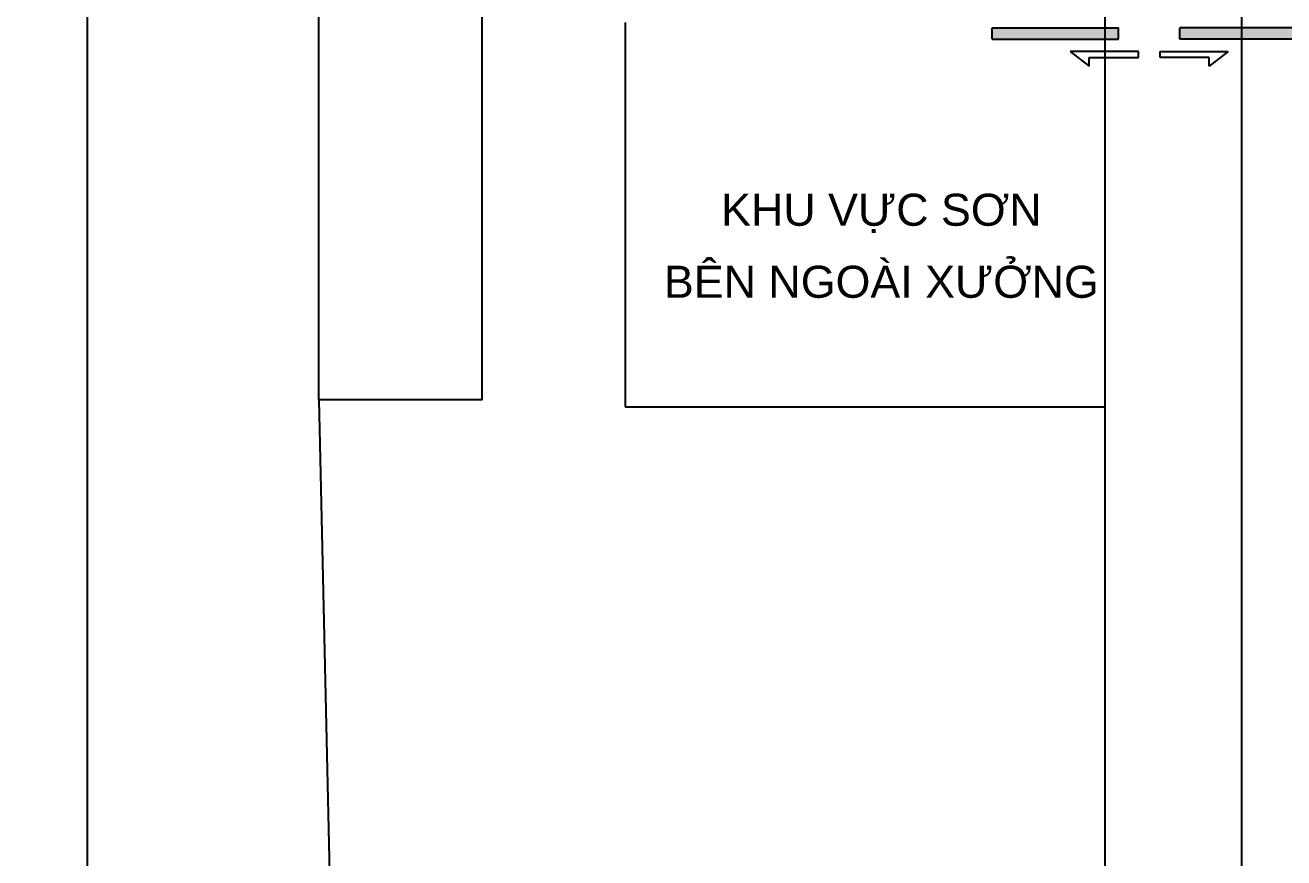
# Model space of a CAD drawing. Extents: x -399171 to -208330, y 1233220 to 1338350.
# Drawn here: x -378673 to -349220, y 1290440 to 1309937 of the extents above; entities that cross this region are included whole.
import ezdxf
from ezdxf.enums import TextEntityAlignment as Align

# ---------------------------------------------------------------- set-up
doc = ezdxf.new("R2010")
doc.units = 0
for name, color, linetype in [('3', 3, 'CONTINUOUS'), ('4', 4, 'CONTINUOUS'), ('DTHAY', 4, 'CONTINUOUS'), ('KICH_THUOC', 8, 'CONTINUOUS'), ('ROAD_-____NG', 4, 'CONTINUOUS'), ('TEXT', 3, 'CONTINUOUS')]:
    doc.layers.add(name, color=color, linetype=linetype)
doc.styles.get("Standard").update_dxf_attribs({"font": 'arial.ttf'})

# ---------------------------------------------------------------- blocks, each defined once
blk = doc.blocks.new('ZW$9178')
at = {"layer": '4', "color": 2}
for p, q in [((17855, 3700), (17855, 69216)), ((21055, 3700), (21055, 61230))]:
    blk.add_line(p, q, dxfattribs=at)
blk = doc.blocks.new('MAT_BANG_CUA_DAY_KHUNG_THE')
at = {"layer": 'KICH_THUOC', "ltscale": 5}
for points in [[(0, 3372), (-250, 3372), (-250, 611), (0, 611)], [(0, -728), (-250, -728), (-250, -3488), (0, -3488)]]:
    blk.add_hatch(color=5, dxfattribs=at).paths.add_polyline_path(points)
at = {"layer": 'DTHAY', "ltscale": 5}
for p, q in [((-250, 3372), (-250, 611)), ((-250, 3372), (0, 3372)), ((0, 3372), (0, 611)), ((-518, 1668), (-839, 1252)), ((-518, 177), (-518, 1668)), ((-839, 1252), (-648, 1252)), ((-648, 1252), (-648, 177)), ((-250, 611), (0, 611)), ((-648, 177), (-518, 177)), ((-648, -1369), (-648, -293)), ((-648, -293), (-518, -293)), ((-518, -293), (-518, -1784)), ((-250, -3488), (-250, -728)), ((-250, -728), (0, -728)), ((0, -3488), (0, -728)), ((-518, -1784), (-839, -1369)), ((-839, -1369), (-648, -1369)), ((-250, -3488), (0, -3488))]:
    blk.add_line(p, q, dxfattribs=at)
blk = doc.blocks.new('567')
at = {"layer": 'KICH_THUOC', "ltscale": 0.2, "xscale": 1.071428571420256, "yscale": 1.071428571420256, "zscale": 1.071428571420256, "rotation": 90}
blk.add_blockref('MAT_BANG_CUA_DAY_KHUNG_THE', (-1027480, -88418), dxfattribs=at)

msp = doc.modelspace()

# ---------------------------------------------------------------- linework, layer by layer
at = {"layer": '4'}
for p, q in [((-364631, 1309999), (-364631, 1301004)), ((-364631, 1301004), (-353405, 1300998))]:
    msp.add_line(p, q, dxfattribs=at)
msp.add_lwpolyline([(-377211, 1325369), (-399171, 1325369), (-399171, 1233220), (-377211, 1233220)], close=True, dxfattribs=at)
at = {"layer": 'ROAD_-____NG', "color": 6}
msp.add_lwpolyline([(-371798, 1310178), (-367986, 1310178), (-367986, 1301168), (-371798, 1301168)], close=True, dxfattribs=at)
msp.add_lwpolyline([(-371798, 1301168), (-371532, 1289389), (-371458, 1266900)], dxfattribs=at)

# ---------------------------------------------------------------- block references
at = {"layer": '4'}
msp.add_blockref('ZW$9178', (-371259, 1250100), dxfattribs=at)
at = {"layer": 'TEXT'}
msp.add_blockref('567', (675049, 1398295), dxfattribs=at)

# ---------------------------------------------------------------- texts
at = {"layer": '3'}
for s, p in [('KHU VỰC SƠN', (-358638, 1305538)), ('BÊN NGOÀI XƯỞNG', (-358638, 1304037))]:
    msp.add_text(s, height=750, dxfattribs=at).set_placement(p, align=Align.MIDDLE)

doc.saveas('drawing.dxf')
